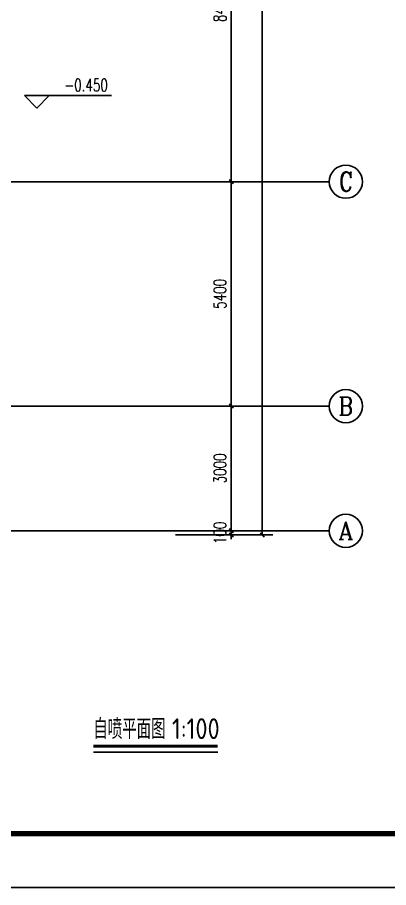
# Model space of a CAD drawing. Extents: x 817814 to 953178, y -139555 to 106956.
# Drawn here: x 919404 to 928333, y -139555 to -118617 of the extents above; entities that cross this region are included whole.
import ezdxf
from ezdxf.enums import TextEntityAlignment as Align

# ---------------------------------------------------------------- set-up
doc = ezdxf.new("R2010")
doc.units = 0
doc.header["$LTSCALE"] = 1000
doc.header["$MEASUREMENT"] = 0
for name, color, linetype in [('AXIS', 3, 'Continuous'), ('AXIS_TEXT', 7, 'Continuous'), ('BTTK', 7, 'Continuous'), ('DIM_ELEV', 3, 'Continuous'), ('DOTE', 8, 'Continuous'), ('P-SYMB', 3, 'Continuous'), ('PUB_DIM', 3, 'Continuous'), ('PUB_TEXT', 7, 'Continuous'), ('PUB_TITLE', 4, 'Continuous')]:
    doc.layers.add(name, color=color, linetype=linetype)
doc.layers.add('建筑底图', color=6, linetype='Continuous', plot=False)
doc.styles.add('_TCH_AXIS', font='COMPLEX', dxfattribs={"bigfont": 'GBCBIG'})
doc.styles.add('_TCH_DIM', font='SIMPLEX', dxfattribs={"bigfont": 'GBCBIG'})
doc.styles.add('_TCH_DIM_T3', font='SIMPLEX', dxfattribs={"width": 0.705882, "bigfont": 'GBCBIG'})
doc.styles.add('COMPLEX', font='COMPLEX')
doc.styles.add('HZ(TK)', font='geniso.shx', dxfattribs={"width": 0.9, "bigfont": 'hztxt.shx'})
doc.styles.get("Standard").update_dxf_attribs({"font": 'GBENOR', "bigfont": 'GBCBIG'})
doc.dimstyles.new('_TCH_ARCH&&100', dxfattribs={"dimtxt": 297.5, "dimasz": 100, "dimexe": 250, "dimexo": 300, "dimgap": 126.25, "dimtad": 1, "dimdec": 0, "dimzin": 0, "dimdsep": 46, "dimtxsty": '_TCH_DIM_T3', "dimblk": 'ARCHTICK', "dimcen": 0.09, "dimclrt": 7, "dimazin": 2, "dimtfac": 1, "dimtdec": 0, "dimtix": 1, "dimtmove": 2, "dimatfit": 3, "dimfxl": 100, "dimtolj": 1, "dimtzin": 0, "dimarcsym": 0})

# ---------------------------------------------------------------- blocks, each defined once
blk = doc.blocks.new('_ArchTick')
at = {"color": 0, "linetype": 'ByBlock', "const_width": 0.4}
blk.add_lwpolyline([(-0.5, -0.5), (0.5, 0.5)], dxfattribs=at)
blk = doc.blocks.new('*D238')
at = {"layer": 'Defpoints', "color": 0, "transparency": 16777216}
for p in [(579033, 113938), (581423, 113938), (579033, 54938)]:
    blk.add_point(p, dxfattribs=at)
at = {"layer": 'PUB_DIM', "color": 0, "lineweight": -2, "transparency": 16777216}
for p, q in [((579333, 113938), (581673, 113938)), ((581423, 54938), (581423, 113938)), ((579333, 54938), (581673, 54938))]:
    blk.add_line(p, q, dxfattribs=at)
at = {"layer": 'PUB_DIM', "color": 0, "lineweight": -2, "transparency": 16777216, "xscale": 100, "yscale": 100, "zscale": 100}
for p, rotation in [((581423, 113938), 90), ((581423, 54938), 270)]:
    blk.add_blockref('_ArchTick', p, dxfattribs=dict(at, rotation=rotation))
at = {"layer": 'PUB_DIM', "color": 7, "transparency": 16777216, "insert": (581148, 84438), "char_height": 297.5, "attachment_point": 5, "rotation": 90, "style": '_TCH_DIM_T3'}
blk.add_mtext('\\A1;59000', dxfattribs=at)
blk = doc.blocks.new('*D242')
at = {"layer": 'Defpoints', "color": 0, "transparency": 16777216}
for p in [(579033, 55038), (579033, 54938), (580677, 55038)]:
    blk.add_point(p, dxfattribs=at)
at = {"layer": 'PUB_DIM', "color": 0, "lineweight": -2, "transparency": 16777216}
for p, q in [((580677, 55038), (580677, 55138)), ((579333, 55038), (580927, 55038)), ((579333, 54938), (580927, 54938)), ((580677, 54938), (580677, 55038)), ((580677, 54938), (580677, 54838))]:
    blk.add_line(p, q, dxfattribs=at)
at = {"layer": 'PUB_DIM', "color": 0, "lineweight": -2, "transparency": 16777216, "xscale": 100, "yscale": 100, "zscale": 100}
for p, rotation in [((580677, 55038), 270), ((580677, 54938), 90)]:
    blk.add_blockref('_ArchTick', p, dxfattribs=dict(at, rotation=rotation))
at = {"layer": 'PUB_DIM', "color": 7, "transparency": 16777216, "insert": (580402, 54988), "char_height": 297.5, "attachment_point": 5, "rotation": 90, "style": '_TCH_DIM_T3'}
blk.add_mtext('\\A1;100', dxfattribs=at)
blk = doc.blocks.new('*D243')
at = {"layer": 'Defpoints', "color": 0, "transparency": 16777216}
for p in [(579033, 58038), (580677, 58038), (579033, 55038)]:
    blk.add_point(p, dxfattribs=at)
at = {"layer": 'PUB_DIM', "color": 0, "lineweight": -2, "transparency": 16777216}
for p, q in [((579333, 58038), (580927, 58038)), ((580677, 55038), (580677, 58038)), ((579333, 55038), (580927, 55038))]:
    blk.add_line(p, q, dxfattribs=at)
at = {"layer": 'PUB_DIM', "color": 0, "lineweight": -2, "transparency": 16777216, "xscale": 100, "yscale": 100, "zscale": 100}
for p, rotation in [((580677, 58038), 90), ((580677, 55038), 270)]:
    blk.add_blockref('_ArchTick', p, dxfattribs=dict(at, rotation=rotation))
at = {"layer": 'PUB_DIM', "color": 7, "transparency": 16777216, "insert": (580402, 56538), "char_height": 297.5, "attachment_point": 5, "rotation": 90, "style": '_TCH_DIM_T3'}
blk.add_mtext('\\A1;3000', dxfattribs=at)
blk = doc.blocks.new('*D244')
at = {"layer": 'Defpoints', "color": 0, "transparency": 16777216}
for p in [(579033, 63438), (580677, 63438), (579033, 58038)]:
    blk.add_point(p, dxfattribs=at)
at = {"layer": 'PUB_DIM', "color": 0, "lineweight": -2, "transparency": 16777216}
for p, q in [((579333, 63438), (580927, 63438)), ((580677, 58038), (580677, 63438)), ((579333, 58038), (580927, 58038))]:
    blk.add_line(p, q, dxfattribs=at)
at = {"layer": 'PUB_DIM', "color": 0, "lineweight": -2, "transparency": 16777216, "xscale": 100, "yscale": 100, "zscale": 100}
for p, rotation in [((580677, 63438), 90), ((580677, 58038), 270)]:
    blk.add_blockref('_ArchTick', p, dxfattribs=dict(at, rotation=rotation))
at = {"layer": 'PUB_DIM', "color": 7, "transparency": 16777216, "insert": (580402, 60738), "char_height": 297.5, "attachment_point": 5, "rotation": 90, "style": '_TCH_DIM_T3'}
blk.add_mtext('\\A1;5400', dxfattribs=at)
blk = doc.blocks.new('*D245')
at = {"layer": 'Defpoints', "color": 0, "transparency": 16777216}
for p in [(579033, 71838), (580677, 71838), (579033, 63438)]:
    blk.add_point(p, dxfattribs=at)
at = {"layer": 'PUB_DIM', "color": 0, "lineweight": -2, "transparency": 16777216}
for p, q in [((579333, 71838), (580927, 71838)), ((580677, 63438), (580677, 71838)), ((579333, 63438), (580927, 63438))]:
    blk.add_line(p, q, dxfattribs=at)
at = {"layer": 'PUB_DIM', "color": 0, "lineweight": -2, "transparency": 16777216, "xscale": 100, "yscale": 100, "zscale": 100}
for p, rotation in [((580677, 71838), 90), ((580677, 63438), 270)]:
    blk.add_blockref('_ArchTick', p, dxfattribs=dict(at, rotation=rotation))
at = {"layer": 'PUB_DIM', "color": 7, "transparency": 16777216, "insert": (580402, 67638), "char_height": 297.5, "attachment_point": 5, "rotation": 90, "style": '_TCH_DIM_T3'}
blk.add_mtext('\\A1;8400', dxfattribs=at)
blk = doc.blocks.new('_AXISO')
blk.add_circle((0, 0), 0.5)
at = {"layer": 'AXIS_TEXT', "style": 'COMPLEX', "width": 1.041667}
blk.add_attdef('A', text='', height=0.56, dxfattribs=at).set_placement((-0.25, -0.28), (0.25, -0.28), align=Align.FIT)
blk = doc.blocks.new('vhtemplate_2019年新竖式图框_A1')
at = {"layer": 'PUB_TITLE', "color": 7}
blk.add_lwpolyline([(0, 594), (841, 594), (841, 0), (0, 0)], close=True, dxfattribs=at)
at = {"layer": 'PUB_TITLE', "const_width": 1}
blk.add_lwpolyline([(25, 10), (831, 10), (831, 584), (25, 584)], close=True, dxfattribs=at)
at = {"layer": 'BTTK', "color": 4, "style": 'HZ(TK)', "width": 0.9}
for tag, p in [('合作单位_001', (795.83, 509.44)), ('建设单位_001', (795.85, 207.44)), ('工程名称_001', (795.62, 174.44)), ('子项名称_001', (805.71, 157.94)), ('图纸名称_001', (795.45, 138.94))]:
    blk.add_attdef(tag, p, '', height=3.5, dxfattribs=at)
for tag, p in [('注册证书号', (808.5, 279)), ('注册印章号', (808.5, 271)), ('设计号', (806, 193)), ('图别', (789.75, 34)), ('图号', (822.25, 34)), ('版本号', (789.75, 26)), ('日期', (822.25, 26))]:
    blk.add_attdef(tag, text='', height=3.5, dxfattribs=at).set_placement(p, align=Align.MIDDLE)
blk = doc.blocks.new('xdzcdxcvf')
at = {"layer": 'AXIS'}
for p, q in [((579032.5, 63437.7), (583032.5, 63437.7)), ((579032.5, 58037.7), (583032.5, 58037.7)), ((579032.5, 55037.7), (583032.5, 55037.7))]:
    blk.add_line(p, q, dxfattribs=at)
at = {"layer": 'DIM_ELEV'}
for p, q in [((575999.4, 65208.4), (575699.4, 65508.4)), ((575699.4, 65508.4), (577793.8, 65508.4)), ((575999.4, 65208.4), (576299.4, 65508.4))]:
    blk.add_line(p, q, dxfattribs=at)
at = {"layer": 'DOTE'}
for p, q in [((512626.4, 63437.7), (579032.5, 63437.7)), ((512626.4, 58037.7), (579032.5, 58037.7)), ((512626.4, 55037.7), (579032.5, 55037.7))]:
    blk.add_line(p, q, dxfattribs=at)
at = {"layer": 'AXIS'}
ref = blk.add_blockref('_AXISO', (583432.5, 63437.7), dxfattribs=dict(at, xscale=800, yscale=800, zscale=800))
ref.add_attrib('A', 'C', dxfattribs={"layer": 'AXIS_TEXT', "height": 455.7, "style": '_TCH_AXIS'}).set_placement((583269.8, 63209.8), (583595.3, 63209.8), align=Align.FIT)
ref = blk.add_blockref('_AXISO', (583432.5, 58037.7), dxfattribs=dict(at, xscale=800, yscale=800, zscale=800))
ref.add_attrib('A', 'B', dxfattribs={"layer": 'AXIS_TEXT', "height": 435.3, "style": '_TCH_AXIS'}).set_placement((583256.3, 57820), (583608.7, 57820), align=Align.FIT)
ref = blk.add_blockref('_AXISO', (583432.5, 55037.7), dxfattribs=dict(at, xscale=800, yscale=800, zscale=800))
ref.add_attrib('A', 'A', dxfattribs={"layer": 'AXIS_TEXT', "height": 425.2, "style": '_TCH_AXIS'}).set_placement((583250.3, 54825.1), (583614.7, 54825.1), align=Align.FIT)
at = {"layer": 'PUB_TEXT', "style": '_TCH_DIM', "width": 0.705882}
blk.add_text('-0.450', height=297.5, dxfattribs=at).set_placement((576663.8, 65613.4))
at = {"layer": 'PUB_DIM'}
for p1, p2, distance, picture, middle in [((579032.5, 54937.7), (579032.5, 113937.7), -2390.1, '*D238', (581147.6, 84437.7)), ((579032.5, 63437.7), (579032.5, 71837.7), -1644.7, '*D245', (580402.2, 67637.7)), ((579032.5, 58037.7), (579032.5, 63437.7), -1644.7, '*D244', (580402.2, 60737.7)), ((579032.5, 55037.7), (579032.5, 58037.7), -1644.7, '*D243', (580402.2, 56537.7)), ((579032.5, 54937.7), (579032.5, 55037.7), -1644.7, '*D242', (580402.2, 54987.7))]:
    dim = blk.add_aligned_dim(p1=p1, p2=p2, distance=distance, dimstyle='_TCH_ARCH&&100', dxfattribs=at)
    dim.commit()
    dim.dimension.update_dxf_attribs({"geometry": picture, "text_midpoint": middle})

msp = doc.modelspace()

# ---------------------------------------------------------------- linework, layer by layer
at = {"layer": 'P-SYMB', "const_width": 70}
msp.add_lwpolyline([(921230.3, -136153.5), (924221.1, -136153.5)], dxfattribs=at)
at = {"layer": 'P-SYMB'}
msp.add_lwpolyline([(921230.3, -136293.5), (924221.1, -136293.5)], dxfattribs=at)

# ---------------------------------------------------------------- block references
at = {"xscale": 130, "yscale": 130, "zscale": 130}
msp.add_blockref('vhtemplate_2019年新竖式图框_A1', (843848.3, -139555.2), dxfattribs=at)
at = {"layer": '建筑底图'}
msp.add_blockref('xdzcdxcvf', (343872, -186008.2), dxfattribs=at)

# ---------------------------------------------------------------- texts
at = {"layer": 'P-SYMB', "color": 7}
for s, height, p in [('自喷平面图', 482.27, (921230.3, -135981.6)), ('1:100', 500, (923120.8, -135981.6))]:
    msp.add_text(s, height=height, dxfattribs=at).set_placement(p)

doc.saveas('drawing.dxf')
